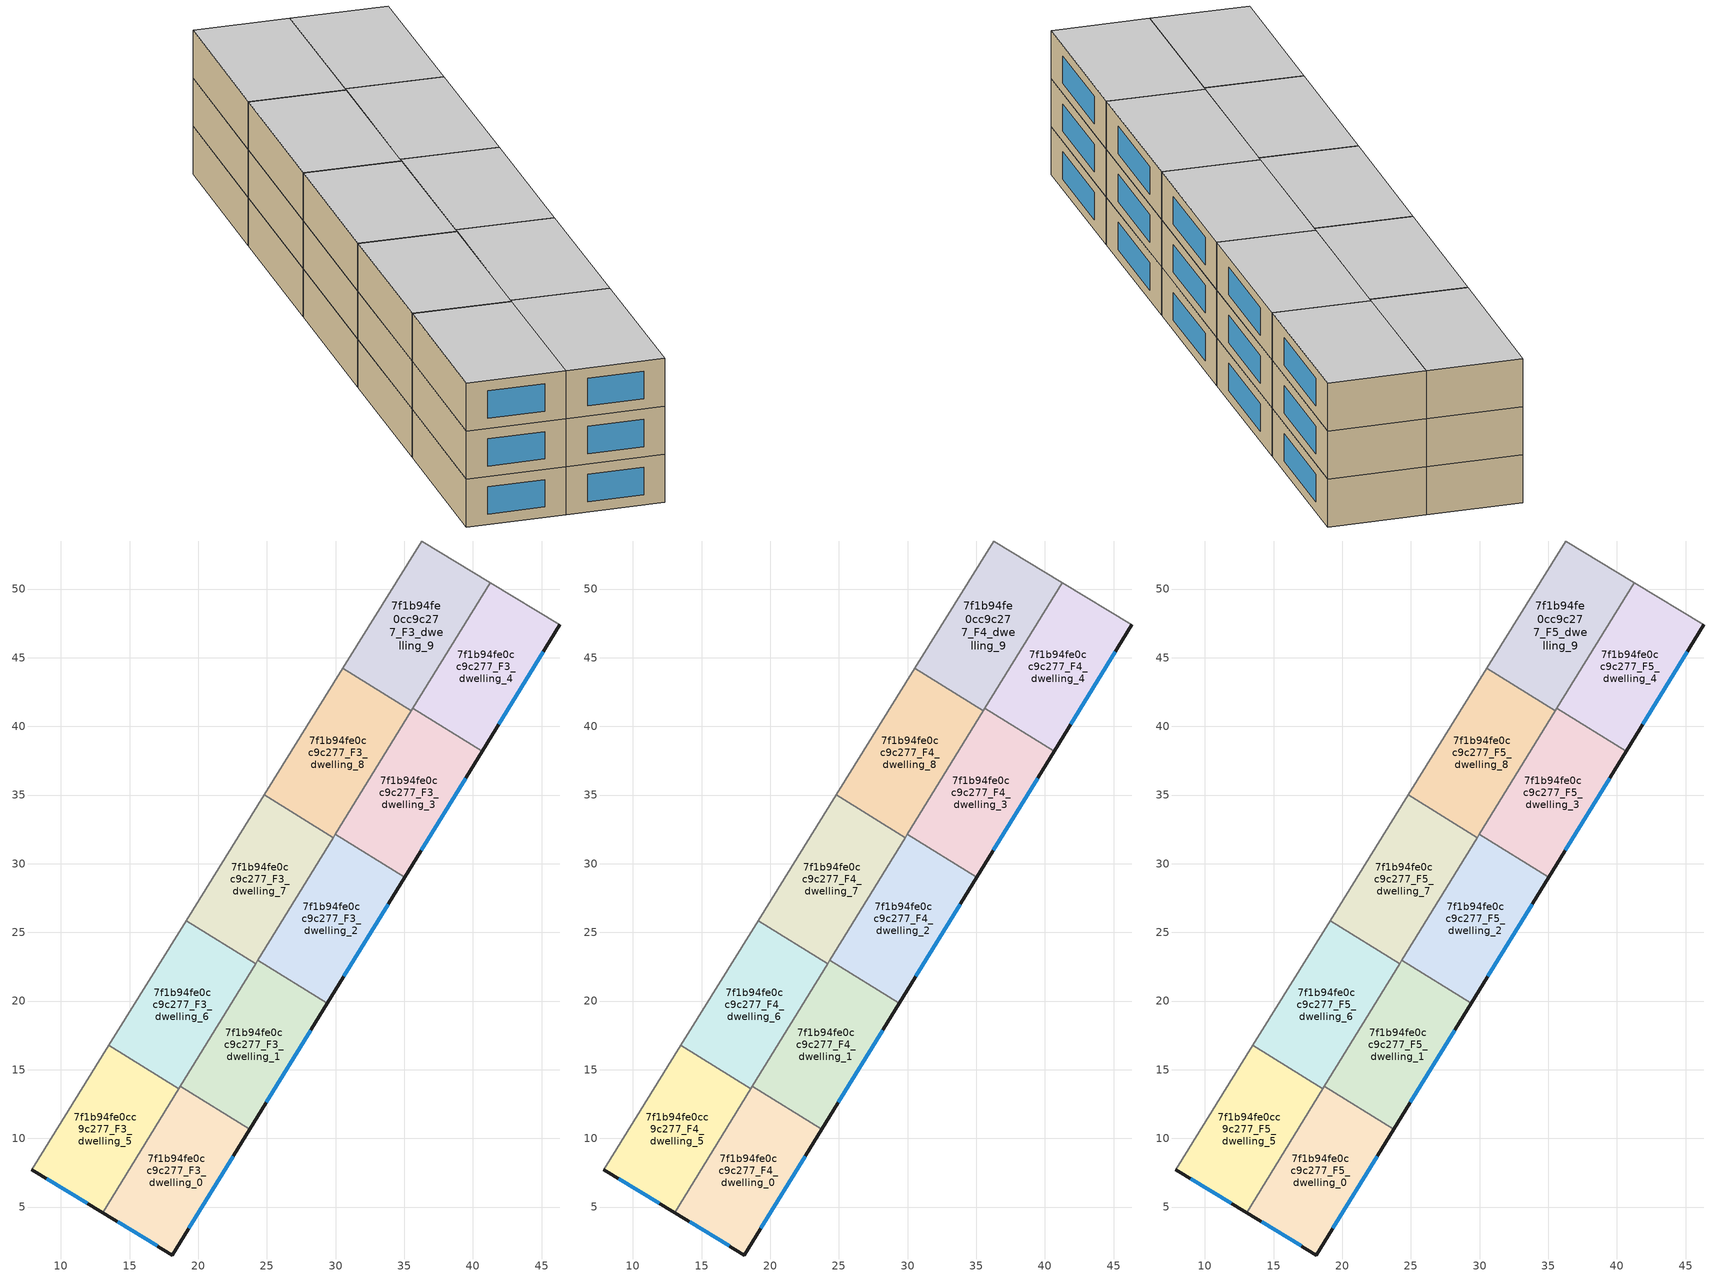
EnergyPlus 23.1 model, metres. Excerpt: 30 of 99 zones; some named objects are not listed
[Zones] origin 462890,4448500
7f1b94fe0cc9c277_F3_dwelling_0
 floor to 7f1b94fe0cc9c277_F2_dwelling_0 (EU_floor_Construction): 23.75,10.67 18.11,1.51 13.03,4.59 18.69,13.78 z9
 wall outside (EU_wall_Construction): 13.03,4.59 18.11,1.51 23.75,10.67 z9:12
 wall to 7f1b94fe0cc9c277_F3_dwelling_1 (EU_wall_Construction): 23.75,10.67 18.69,13.78 z9:12
 wall to 7f1b94fe0cc9c277_F3_dwelling_5 (EU_wall_Construction): 18.59,13.62 13.03,4.59 z9:12
 wall to 7f1b94fe0cc9c277_F3_dwelling_6 (EU_wall_Construction): 18.69,13.78 18.59,13.62 z9:12
 window (EU_Window_Construction): 19.32,3.47 22.54,8.71 / 14.12,3.93 17.02,2.17 z9.64:11.36
7f1b94fe0cc9c277_F3_dwelling_1
 floor to 7f1b94fe0cc9c277_F2_dwelling_1 (EU_floor_Construction): 29.39,19.85 23.75,10.67 18.69,13.78 24.33,22.96 z9
 wall outside (EU_wall_Construction): 23.75,10.67 29.39,19.85 z9:12
 wall to 7f1b94fe0cc9c277_F3_dwelling_2 (EU_wall_Construction): 29.39,19.85 24.33,22.96 z9:12
 wall to 7f1b94fe0cc9c277_F3_dwelling_6 (EU_wall_Construction): 24.19,22.73 18.69,13.78 z9:12
 wall to 7f1b94fe0cc9c277_F3_dwelling_7 (EU_wall_Construction): 24.33,22.96 24.19,22.73 z9:12
 window (EU_Window_Construction): 24.96,12.64 28.18,17.88 z9.64:11.36
7f1b94fe0cc9c277_F3_dwelling_2
 floor to 7f1b94fe0cc9c277_F2_dwelling_2 (EU_floor_Construction): 35.03,29.02 29.39,19.85 24.33,22.96 29.97,32.13 z9
 wall outside (EU_wall_Construction): 29.39,19.85 35.03,29.02 z9:12
 wall to 7f1b94fe0cc9c277_F3_dwelling_3 (EU_wall_Construction): 35.03,29.02 29.97,32.13 z9:12
 wall to 7f1b94fe0cc9c277_F3_dwelling_7 (EU_wall_Construction): 29.83,31.9 24.33,22.96 z9:12
 wall to 7f1b94fe0cc9c277_F3_dwelling_8 (EU_wall_Construction): 29.97,32.13 29.83,31.9 z9:12
 window (EU_Window_Construction): 30.6,21.81 33.82,27.06 z9.64:11.36
7f1b94fe0cc9c277_F3_dwelling_3
 floor to 7f1b94fe0cc9c277_F2_dwelling_3 (EU_floor_Construction): 40.68,38.2 35.03,29.02 29.97,32.13 35.62,41.31 z9
 wall outside (EU_wall_Construction): 35.03,29.02 40.68,38.2 z9:12
 wall to 7f1b94fe0cc9c277_F3_dwelling_4 (EU_wall_Construction): 40.68,38.2 35.62,41.31 z9:12
 wall to 7f1b94fe0cc9c277_F3_dwelling_8 (EU_wall_Construction): 35.51,41.15 29.97,32.13 z9:12
 wall to 7f1b94fe0cc9c277_F3_dwelling_9 (EU_wall_Construction): 35.62,41.31 35.51,41.15 z9:12
 window (EU_Window_Construction): 36.24,30.99 39.47,36.23 z9.64:11.36
7f1b94fe0cc9c277_F3_dwelling_4
 floor to 7f1b94fe0cc9c277_F2_dwelling_4 (EU_floor_Construction): 46.33,47.39 40.68,38.2 35.62,41.31 41.25,50.47 z9
 wall outside (EU_wall_Construction): 40.68,38.2 46.33,47.39 z9:12
 wall adiabatic (EU_wall_Construction): 46.33,47.39 41.25,50.47 z9:12
 wall to 7f1b94fe0cc9c277_F3_dwelling_9 (EU_wall_Construction): 41.25,50.47 35.62,41.31 z9:12
 window (EU_Window_Construction): 41.89,40.17 45.12,45.42 z9.64:11.36
7f1b94fe0cc9c277_F3_dwelling_5
 floor to 7f1b94fe0cc9c277_F2_dwelling_5 (EU_floor_Construction): 18.59,13.62 13.03,4.59 7.86,7.73 13.47,16.77 z9
 wall outside (EU_wall_Construction): 7.86,7.73 13.03,4.59 z9:12
 wall to 7f1b94fe0cc9c277_F3_dwelling_6 (EU_wall_Construction): 18.59,13.62 13.47,16.77 z9:12
 wall adiabatic (EU_wall_Construction): 13.47,16.77 7.86,7.73 z9:12
 window (EU_Window_Construction): 8.97,7.06 11.92,5.26 z9.64:11.36
7f1b94fe0cc9c277_F3_dwelling_6
 floor to 7f1b94fe0cc9c277_F2_dwelling_6 (EU_floor_Construction): 24.19,22.73 18.59,13.62 13.47,16.77 19.11,25.85 z9
 wall to 7f1b94fe0cc9c277_F3_dwelling_7 (EU_wall_Construction): 24.19,22.73 19.11,25.85 z9:12
 wall adiabatic (EU_wall_Construction): 19.11,25.85 13.47,16.77 z9:12
7f1b94fe0cc9c277_F3_dwelling_7
 floor to 7f1b94fe0cc9c277_F2_dwelling_7 (EU_floor_Construction): 29.83,31.9 24.19,22.73 19.11,25.85 24.79,35 z9
 wall to 7f1b94fe0cc9c277_F3_dwelling_8 (EU_wall_Construction): 29.83,31.9 24.79,35 z9:12
 wall adiabatic (EU_wall_Construction): 24.79,35 19.11,25.85 z9:12
7f1b94fe0cc9c277_F3_dwelling_8
 floor to 7f1b94fe0cc9c277_F2_dwelling_8 (EU_floor_Construction): 35.51,41.15 29.83,31.9 24.79,35 30.51,44.22 z9
 wall to 7f1b94fe0cc9c277_F3_dwelling_9 (EU_wall_Construction): 35.51,41.15 30.51,44.22 z9:12
 wall adiabatic (EU_wall_Construction): 30.51,44.22 24.79,35 z9:12
7f1b94fe0cc9c277_F3_dwelling_9
 floor to 7f1b94fe0cc9c277_F2_dwelling_9 (EU_floor_Construction): 41.25,50.47 35.51,41.15 30.51,44.22 36.26,53.5 z9
 wall adiabatic (EU_wall_Construction): 41.25,50.47 36.26,53.5 30.51,44.22 z9:12
7f1b94fe0cc9c277_F4_dwelling_0
 floor to 7f1b94fe0cc9c277_F3_dwelling_0 (EU_floor_Construction): 23.75,10.67 18.11,1.51 13.03,4.59 18.69,13.78 z12
 wall outside (EU_wall_Construction): 13.03,4.59 18.11,1.51 23.75,10.67 z12:15
 wall to 7f1b94fe0cc9c277_F4_dwelling_1 (EU_wall_Construction): 23.75,10.67 18.69,13.78 z12:15
 wall to 7f1b94fe0cc9c277_F4_dwelling_5 (EU_wall_Construction): 18.59,13.62 13.03,4.59 z12:15
 wall to 7f1b94fe0cc9c277_F4_dwelling_6 (EU_wall_Construction): 18.69,13.78 18.59,13.62 z12:15
 window (EU_Window_Construction): 19.32,3.47 22.54,8.71 / 14.12,3.93 17.02,2.17 z12.64:14.36
7f1b94fe0cc9c277_F4_dwelling_1
 floor to 7f1b94fe0cc9c277_F3_dwelling_1 (EU_floor_Construction): 29.39,19.85 23.75,10.67 18.69,13.78 24.33,22.96 z12
 wall outside (EU_wall_Construction): 23.75,10.67 29.39,19.85 z12:15
 wall to 7f1b94fe0cc9c277_F4_dwelling_2 (EU_wall_Construction): 29.39,19.85 24.33,22.96 z12:15
 wall to 7f1b94fe0cc9c277_F4_dwelling_6 (EU_wall_Construction): 24.19,22.73 18.69,13.78 z12:15
 wall to 7f1b94fe0cc9c277_F4_dwelling_7 (EU_wall_Construction): 24.33,22.96 24.19,22.73 z12:15
 window (EU_Window_Construction): 24.96,12.64 28.18,17.88 z12.64:14.36
7f1b94fe0cc9c277_F4_dwelling_2
 floor to 7f1b94fe0cc9c277_F3_dwelling_2 (EU_floor_Construction): 35.03,29.02 29.39,19.85 24.33,22.96 29.97,32.13 z12
 wall outside (EU_wall_Construction): 29.39,19.85 35.03,29.02 z12:15
 wall to 7f1b94fe0cc9c277_F4_dwelling_3 (EU_wall_Construction): 35.03,29.02 29.97,32.13 z12:15
 wall to 7f1b94fe0cc9c277_F4_dwelling_7 (EU_wall_Construction): 29.83,31.9 24.33,22.96 z12:15
 wall to 7f1b94fe0cc9c277_F4_dwelling_8 (EU_wall_Construction): 29.97,32.13 29.83,31.9 z12:15
 window (EU_Window_Construction): 30.6,21.81 33.82,27.06 z12.64:14.36
7f1b94fe0cc9c277_F4_dwelling_3
 floor to 7f1b94fe0cc9c277_F3_dwelling_3 (EU_floor_Construction): 40.68,38.2 35.03,29.02 29.97,32.13 35.62,41.31 z12
 wall outside (EU_wall_Construction): 35.03,29.02 40.68,38.2 z12:15
 wall to 7f1b94fe0cc9c277_F4_dwelling_4 (EU_wall_Construction): 40.68,38.2 35.62,41.31 z12:15
 wall to 7f1b94fe0cc9c277_F4_dwelling_8 (EU_wall_Construction): 35.51,41.15 29.97,32.13 z12:15
 wall to 7f1b94fe0cc9c277_F4_dwelling_9 (EU_wall_Construction): 35.62,41.31 35.51,41.15 z12:15
 window (EU_Window_Construction): 36.24,30.99 39.47,36.23 z12.64:14.36
7f1b94fe0cc9c277_F4_dwelling_4
 floor to 7f1b94fe0cc9c277_F3_dwelling_4 (EU_floor_Construction): 46.33,47.39 40.68,38.2 35.62,41.31 41.25,50.47 z12
 wall outside (EU_wall_Construction): 40.68,38.2 46.33,47.39 z12:15
 wall adiabatic (EU_wall_Construction): 46.33,47.39 41.25,50.47 z12:15
 wall to 7f1b94fe0cc9c277_F4_dwelling_9 (EU_wall_Construction): 41.25,50.47 35.62,41.31 z12:15
 window (EU_Window_Construction): 41.89,40.17 45.12,45.42 z12.64:14.36
7f1b94fe0cc9c277_F4_dwelling_5
 floor to 7f1b94fe0cc9c277_F3_dwelling_5 (EU_floor_Construction): 18.59,13.62 13.03,4.59 7.86,7.73 13.47,16.77 z12
 wall outside (EU_wall_Construction): 7.86,7.73 13.03,4.59 z12:15
 wall to 7f1b94fe0cc9c277_F4_dwelling_6 (EU_wall_Construction): 18.59,13.62 13.47,16.77 z12:15
 wall adiabatic (EU_wall_Construction): 13.47,16.77 7.86,7.73 z12:15
 window (EU_Window_Construction): 8.97,7.06 11.92,5.26 z12.64:14.36
7f1b94fe0cc9c277_F4_dwelling_6
 floor to 7f1b94fe0cc9c277_F3_dwelling_6 (EU_floor_Construction): 24.19,22.73 18.59,13.62 13.47,16.77 19.11,25.85 z12
 wall to 7f1b94fe0cc9c277_F4_dwelling_7 (EU_wall_Construction): 24.19,22.73 19.11,25.85 z12:15
 wall adiabatic (EU_wall_Construction): 19.11,25.85 13.47,16.77 z12:15
7f1b94fe0cc9c277_F4_dwelling_7
 floor to 7f1b94fe0cc9c277_F3_dwelling_7 (EU_floor_Construction): 29.83,31.9 24.19,22.73 19.11,25.85 24.79,35 z12
 wall to 7f1b94fe0cc9c277_F4_dwelling_8 (EU_wall_Construction): 29.83,31.9 24.79,35 z12:15
 wall adiabatic (EU_wall_Construction): 24.79,35 19.11,25.85 z12:15
7f1b94fe0cc9c277_F4_dwelling_8
 floor to 7f1b94fe0cc9c277_F3_dwelling_8 (EU_floor_Construction): 35.51,41.15 29.83,31.9 24.79,35 30.51,44.22 z12
 wall to 7f1b94fe0cc9c277_F4_dwelling_9 (EU_wall_Construction): 35.51,41.15 30.51,44.22 z12:15
 wall adiabatic (EU_wall_Construction): 30.51,44.22 24.79,35 z12:15
7f1b94fe0cc9c277_F4_dwelling_9
 floor to 7f1b94fe0cc9c277_F3_dwelling_9 (EU_floor_Construction): 41.25,50.47 35.51,41.15 30.51,44.22 36.26,53.5 z12
 wall adiabatic (EU_wall_Construction): 41.25,50.47 36.26,53.5 30.51,44.22 z12:15
7f1b94fe0cc9c277_F5_dwelling_0
 floor to 7f1b94fe0cc9c277_F4_dwelling_0 (EU_floor_Construction): 23.75,10.67 18.11,1.51 13.03,4.59 18.69,13.78 z15
 wall outside (EU_wall_Construction): 13.03,4.59 18.11,1.51 23.75,10.67 z15:18
 wall to 7f1b94fe0cc9c277_F5_dwelling_1 (EU_wall_Construction): 23.75,10.67 18.69,13.78 z15:18
 wall to 7f1b94fe0cc9c277_F5_dwelling_5 (EU_wall_Construction): 18.59,13.62 13.03,4.59 z15:18
 wall to 7f1b94fe0cc9c277_F5_dwelling_6 (EU_wall_Construction): 18.69,13.78 18.59,13.62 z15:18
 window (EU_Window_Construction): 19.32,3.47 22.54,8.71 / 14.12,3.93 17.02,2.17 z15.64:17.36
 ceiling to 7f1b94fe0cc9c277_F6_dwelling_0 (EU_floor_Construction): 18.11,1.51 23.75,10.67 18.69,13.78 13.03,4.59 z18
7f1b94fe0cc9c277_F5_dwelling_1
 floor to 7f1b94fe0cc9c277_F4_dwelling_1 (EU_floor_Construction): 29.39,19.85 23.75,10.67 18.69,13.78 24.33,22.96 z15
 wall outside (EU_wall_Construction): 23.75,10.67 29.39,19.85 z15:18
 wall to 7f1b94fe0cc9c277_F5_dwelling_2 (EU_wall_Construction): 29.39,19.85 24.33,22.96 z15:18
 wall to 7f1b94fe0cc9c277_F5_dwelling_6 (EU_wall_Construction): 24.19,22.73 18.69,13.78 z15:18
 wall to 7f1b94fe0cc9c277_F5_dwelling_7 (EU_wall_Construction): 24.33,22.96 24.19,22.73 z15:18
 window (EU_Window_Construction): 24.96,12.64 28.18,17.88 z15.64:17.36
 ceiling to 7f1b94fe0cc9c277_F6_dwelling_1 (EU_floor_Construction): 23.75,10.67 29.39,19.85 24.33,22.96 18.69,13.78 z18
7f1b94fe0cc9c277_F5_dwelling_2
 floor to 7f1b94fe0cc9c277_F4_dwelling_2 (EU_floor_Construction): 35.03,29.02 29.39,19.85 24.33,22.96 29.97,32.13 z15
 wall outside (EU_wall_Construction): 29.39,19.85 35.03,29.02 z15:18
 wall to 7f1b94fe0cc9c277_F5_dwelling_3 (EU_wall_Construction): 35.03,29.02 29.97,32.13 z15:18
 wall to 7f1b94fe0cc9c277_F5_dwelling_7 (EU_wall_Construction): 29.83,31.9 24.33,22.96 z15:18
 wall to 7f1b94fe0cc9c277_F5_dwelling_8 (EU_wall_Construction): 29.97,32.13 29.83,31.9 z15:18
 window (EU_Window_Construction): 30.6,21.81 33.82,27.06 z15.64:17.36
 ceiling to 7f1b94fe0cc9c277_F6_dwelling_2 (EU_floor_Construction): 29.39,19.85 35.03,29.02 29.97,32.13 24.33,22.96 z18
7f1b94fe0cc9c277_F5_dwelling_3
 floor to 7f1b94fe0cc9c277_F4_dwelling_3 (EU_floor_Construction): 40.68,38.2 35.03,29.02 29.97,32.13 35.62,41.31 z15
 wall outside (EU_wall_Construction): 35.03,29.02 40.68,38.2 z15:18
 wall to 7f1b94fe0cc9c277_F5_dwelling_4 (EU_wall_Construction): 40.68,38.2 35.62,41.31 z15:18
 wall to 7f1b94fe0cc9c277_F5_dwelling_8 (EU_wall_Construction): 35.51,41.15 29.97,32.13 z15:18
 wall to 7f1b94fe0cc9c277_F5_dwelling_9 (EU_wall_Construction): 35.62,41.31 35.51,41.15 z15:18
 window (EU_Window_Construction): 36.24,30.99 39.47,36.23 z15.64:17.36
 ceiling to 7f1b94fe0cc9c277_F6_dwelling_3 (EU_floor_Construction): 35.03,29.02 40.68,38.2 35.62,41.31 29.97,32.13 z18
7f1b94fe0cc9c277_F5_dwelling_4
 floor to 7f1b94fe0cc9c277_F4_dwelling_4 (EU_floor_Construction): 46.33,47.39 40.68,38.2 35.62,41.31 41.25,50.47 z15
 wall outside (EU_wall_Construction): 40.68,38.2 46.33,47.39 z15:18
 wall adiabatic (EU_wall_Construction): 46.33,47.39 41.25,50.47 z15:18
 wall to 7f1b94fe0cc9c277_F5_dwelling_9 (EU_wall_Construction): 41.25,50.47 35.62,41.31 z15:18
 window (EU_Window_Construction): 41.89,40.17 45.12,45.42 z15.64:17.36
 ceiling to 7f1b94fe0cc9c277_F6_dwelling_4 (EU_floor_Construction): 40.68,38.2 46.33,47.39 41.25,50.47 35.62,41.31 z18
7f1b94fe0cc9c277_F5_dwelling_5
 floor to 7f1b94fe0cc9c277_F4_dwelling_5 (EU_floor_Construction): 18.59,13.62 13.03,4.59 7.86,7.73 13.47,16.77 z15
 wall outside (EU_wall_Construction): 7.86,7.73 13.03,4.59 z15:18
 wall to 7f1b94fe0cc9c277_F5_dwelling_6 (EU_wall_Construction): 18.59,13.62 13.47,16.77 z15:18
 wall adiabatic (EU_wall_Construction): 13.47,16.77 7.86,7.73 z15:18
 window (EU_Window_Construction): 8.97,7.06 11.92,5.26 z15.64:17.36
 ceiling to 7f1b94fe0cc9c277_F6_dwelling_5 (EU_floor_Construction): 13.03,4.59 18.59,13.62 13.47,16.77 7.86,7.73 z18
7f1b94fe0cc9c277_F5_dwelling_6
 floor to 7f1b94fe0cc9c277_F4_dwelling_6 (EU_floor_Construction): 24.19,22.73 18.59,13.62 13.47,16.77 19.11,25.85 z15
 wall to 7f1b94fe0cc9c277_F5_dwelling_7 (EU_wall_Construction): 24.19,22.73 19.11,25.85 z15:18
 wall adiabatic (EU_wall_Construction): 19.11,25.85 13.47,16.77 z15:18
 ceiling to 7f1b94fe0cc9c277_F6_dwelling_6 (EU_floor_Construction): 18.59,13.62 24.19,22.73 19.11,25.85 13.47,16.77 z18
7f1b94fe0cc9c277_F5_dwelling_7
 floor to 7f1b94fe0cc9c277_F4_dwelling_7 (EU_floor_Construction): 29.83,31.9 24.19,22.73 19.11,25.85 24.79,35 z15
 wall to 7f1b94fe0cc9c277_F5_dwelling_8 (EU_wall_Construction): 29.83,31.9 24.79,35 z15:18
 wall adiabatic (EU_wall_Construction): 24.79,35 19.11,25.85 z15:18
 ceiling to 7f1b94fe0cc9c277_F6_dwelling_7 (EU_floor_Construction): 24.19,22.73 29.83,31.9 24.79,35 19.11,25.85 z18
7f1b94fe0cc9c277_F5_dwelling_8
 floor to 7f1b94fe0cc9c277_F4_dwelling_8 (EU_floor_Construction): 35.51,41.15 29.83,31.9 24.79,35 30.51,44.22 z15
 wall to 7f1b94fe0cc9c277_F5_dwelling_9 (EU_wall_Construction): 35.51,41.15 30.51,44.22 z15:18
 wall adiabatic (EU_wall_Construction): 30.51,44.22 24.79,35 z15:18
 ceiling to 7f1b94fe0cc9c277_F6_dwelling_8 (EU_floor_Construction): 29.83,31.9 35.51,41.15 30.51,44.22 24.79,35 z18
7f1b94fe0cc9c277_F5_dwelling_9
 floor to 7f1b94fe0cc9c277_F4_dwelling_9 (EU_floor_Construction): 41.25,50.47 35.51,41.15 30.51,44.22 36.26,53.5 z15
 wall adiabatic (EU_wall_Construction): 41.25,50.47 36.26,53.5 30.51,44.22 z15:18
 ceiling to 7f1b94fe0cc9c277_F6_dwelling_9 (EU_floor_Construction): 35.51,41.15 41.25,50.47 36.26,53.5 30.51,44.22 z18
[Building]
EU S2 Campaign: North Axis=0; Terrain=City; Solar Distribution=FullExterior
[Site:Location]
Yerevan-Zvartnots.Intl.AP: Latitude=40.15; Longitude=44.383; Time Zone=4; Elevation=854
[SizingPeriod:WeatherFileDays]
AnnualSizingPeriod: Begin Month=1; Begin Day of Month=1; End Month=12; End Day of Month=31; Day of Week for Start Day=Monday; Use Weather File Daylight Saving Period=No; Use Weather File Rain and Snow Indicators=No
[MATERIAL]
EU_InternalMass_Material: Roughness=MediumRough; Thickness=0.1; Conductivity=1; Density=1800; Specific Heat=900; Thermal Absorptance=0.9; Solar Absorptance=0.7; Visible Absorptance=0.7
[MATERIAL:NOMASS] Roughness=MediumRough; Thermal Absorptance=0.9; Solar Absorptance=0.7; Visible Absorptance=0.7
Name | Thermal Resistance
EU_wall_NoMass | 1.05043
EU_floor_NoMass | 0.478065
[WINDOWMATERIAL:SIMPLEGLAZINGSYSTEM]
EU_Window_SimpleGlazing: UFactor=2.5566; Solar Heat Gain Coefficient=0.75; Visible Transmittance=0.75
[CONSTRUCTION]
EU_wall_Construction: EU_wall_NoMass
EU_floor_Construction: EU_floor_NoMass
EU_Window_Construction: EU_Window_SimpleGlazing
EU_InternalMass_Construction: EU_InternalMass_Material
[ZONE] Type=1; Multiplier=1; Ceiling Height=autocalculate; Floor Area=autocalculate; Part of Total Floor Area=Yes
Name | Volume
7f1b94fe0cc9c277_F3_dwelling_0; 7f1b94fe0cc9c277_F4_dwelling_0; 7f1b94fe0cc9c277_F5_dwelling_0 | 192.031
7f1b94fe0cc9c277_F3_dwelling_1; 7f1b94fe0cc9c277_F4_dwelling_1; 7f1b94fe0cc9c277_F5_dwelling_1; 7f1b94fe0cc9c277_F3_dwelling_2; 7f1b94fe0cc9c277_F4_dwelling_2; 7f1b94fe0cc9c277_F5_dwelling_2 | 192.019
7f1b94fe0cc9c277_F3_dwelling_3; 7f1b94fe0cc9c277_F4_dwelling_3; 7f1b94fe0cc9c277_F5_dwelling_3 | 192.027
7f1b94fe0cc9c277_F3_dwelling_4; 7f1b94fe0cc9c277_F4_dwelling_4; 7f1b94fe0cc9c277_F5_dwelling_4 | 192.022
7f1b94fe0cc9c277_F3_dwelling_5; 7f1b94fe0cc9c277_F4_dwelling_5; 7f1b94fe0cc9c277_F5_dwelling_5; 7f1b94fe0cc9c277_F3_dwelling_9; 7f1b94fe0cc9c277_F4_dwelling_9; 7f1b94fe0cc9c277_F5_dwelling_9 | 192.023
7f1b94fe0cc9c277_F3_dwelling_6; 7f1b94fe0cc9c277_F4_dwelling_6; 7f1b94fe0cc9c277_F5_dwelling_6 | 192.029
7f1b94fe0cc9c277_F3_dwelling_7; 7f1b94fe0cc9c277_F4_dwelling_7; 7f1b94fe0cc9c277_F5_dwelling_7 | 192.018
7f1b94fe0cc9c277_F3_dwelling_8; 7f1b94fe0cc9c277_F4_dwelling_8; 7f1b94fe0cc9c277_F5_dwelling_8 | 192.039
[INTERNALMASS] Construction=EU_InternalMass_Construction
Name | Zone or ZoneList | Surface Area
7f1b94fe0cc9c277_F3_dwelling_0_EU_InternalMass | 7f1b94fe0cc9c277_F3_dwelling_0 | 64.0102
7f1b94fe0cc9c277_F3_dwelling_1_EU_InternalMass | 7f1b94fe0cc9c277_F3_dwelling_1 | 64.0064
7f1b94fe0cc9c277_F3_dwelling_2_EU_InternalMass | 7f1b94fe0cc9c277_F3_dwelling_2 | 64.0061
7f1b94fe0cc9c277_F3_dwelling_3_EU_InternalMass | 7f1b94fe0cc9c277_F3_dwelling_3 | 64.0092
7f1b94fe0cc9c277_F3_dwelling_4_EU_InternalMass | 7f1b94fe0cc9c277_F3_dwelling_4 | 64.0074
7f1b94fe0cc9c277_F3_dwelling_5_EU_InternalMass | 7f1b94fe0cc9c277_F3_dwelling_5 | 64.0076
7f1b94fe0cc9c277_F3_dwelling_6_EU_InternalMass | 7f1b94fe0cc9c277_F3_dwelling_6 | 64.0097
7f1b94fe0cc9c277_F3_dwelling_7_EU_InternalMass | 7f1b94fe0cc9c277_F3_dwelling_7 | 64.0058
7f1b94fe0cc9c277_F3_dwelling_8_EU_InternalMass | 7f1b94fe0cc9c277_F3_dwelling_8 | 64.0131
7f1b94fe0cc9c277_F3_dwelling_9_EU_InternalMass | 7f1b94fe0cc9c277_F3_dwelling_9 | 64.0077
7f1b94fe0cc9c277_F4_dwelling_0_EU_InternalMass | 7f1b94fe0cc9c277_F4_dwelling_0 | 64.0102
7f1b94fe0cc9c277_F4_dwelling_1_EU_InternalMass | 7f1b94fe0cc9c277_F4_dwelling_1 | 64.0064
7f1b94fe0cc9c277_F4_dwelling_2_EU_InternalMass | 7f1b94fe0cc9c277_F4_dwelling_2 | 64.0061
7f1b94fe0cc9c277_F4_dwelling_3_EU_InternalMass | 7f1b94fe0cc9c277_F4_dwelling_3 | 64.0092
7f1b94fe0cc9c277_F4_dwelling_4_EU_InternalMass | 7f1b94fe0cc9c277_F4_dwelling_4 | 64.0074
7f1b94fe0cc9c277_F4_dwelling_5_EU_InternalMass | 7f1b94fe0cc9c277_F4_dwelling_5 | 64.0076
7f1b94fe0cc9c277_F4_dwelling_6_EU_InternalMass | 7f1b94fe0cc9c277_F4_dwelling_6 | 64.0097
7f1b94fe0cc9c277_F4_dwelling_7_EU_InternalMass | 7f1b94fe0cc9c277_F4_dwelling_7 | 64.0058
7f1b94fe0cc9c277_F4_dwelling_8_EU_InternalMass | 7f1b94fe0cc9c277_F4_dwelling_8 | 64.0131
7f1b94fe0cc9c277_F4_dwelling_9_EU_InternalMass | 7f1b94fe0cc9c277_F4_dwelling_9 | 64.0077
7f1b94fe0cc9c277_F5_dwelling_0_EU_InternalMass | 7f1b94fe0cc9c277_F5_dwelling_0 | 64.0102
7f1b94fe0cc9c277_F5_dwelling_1_EU_InternalMass | 7f1b94fe0cc9c277_F5_dwelling_1 | 64.0064
7f1b94fe0cc9c277_F5_dwelling_2_EU_InternalMass | 7f1b94fe0cc9c277_F5_dwelling_2 | 64.0061
7f1b94fe0cc9c277_F5_dwelling_3_EU_InternalMass | 7f1b94fe0cc9c277_F5_dwelling_3 | 64.0092
7f1b94fe0cc9c277_F5_dwelling_4_EU_InternalMass | 7f1b94fe0cc9c277_F5_dwelling_4 | 64.0074
7f1b94fe0cc9c277_F5_dwelling_5_EU_InternalMass | 7f1b94fe0cc9c277_F5_dwelling_5 | 64.0076
7f1b94fe0cc9c277_F5_dwelling_6_EU_InternalMass | 7f1b94fe0cc9c277_F5_dwelling_6 | 64.0097
7f1b94fe0cc9c277_F5_dwelling_7_EU_InternalMass | 7f1b94fe0cc9c277_F5_dwelling_7 | 64.0058
7f1b94fe0cc9c277_F5_dwelling_8_EU_InternalMass | 7f1b94fe0cc9c277_F5_dwelling_8 | 64.0131
7f1b94fe0cc9c277_F5_dwelling_9_EU_InternalMass | 7f1b94fe0cc9c277_F5_dwelling_9 | 64.0077
[OTHEREQUIPMENT] Fuel Type=Electricity; Design Level Calculation Method=Watts/Area; Power per Zone Floor Area=1; Fraction Latent=0; Fraction Radiant=0; Fraction Lost=0; Carbon Dioxide Generation Rate=0; EndUse Subcategory=EU_Step8_InternalGains
Name | Zone or ZoneList or Space or SpaceList | Schedule
EU_Step8_InternalGain_7f1b94fe0cc9c277_F3_dwelling_0_f000 | 7f1b94fe0cc9c277_F3_dwelling_0 | EU_Step8_GainSchedule_7f1b94fe0cc9c277_F3_dwelling_0_f000
EU_Step8_InternalGain_7f1b94fe0cc9c277_F3_dwelling_1_f000 | 7f1b94fe0cc9c277_F3_dwelling_1 | EU_Step8_GainSchedule_7f1b94fe0cc9c277_F3_dwelling_1_f000
EU_Step8_InternalGain_7f1b94fe0cc9c277_F3_dwelling_2_f000 | 7f1b94fe0cc9c277_F3_dwelling_2 | EU_Step8_GainSchedule_7f1b94fe0cc9c277_F3_dwelling_2_f000
EU_Step8_InternalGain_7f1b94fe0cc9c277_F3_dwelling_3_f000 | 7f1b94fe0cc9c277_F3_dwelling_3 | EU_Step8_GainSchedule_7f1b94fe0cc9c277_F3_dwelling_3_f000
EU_Step8_InternalGain_7f1b94fe0cc9c277_F3_dwelling_4_f000 | 7f1b94fe0cc9c277_F3_dwelling_4 | EU_Step8_GainSchedule_7f1b94fe0cc9c277_F3_dwelling_4_f000
EU_Step8_InternalGain_7f1b94fe0cc9c277_F3_dwelling_5_f000 | 7f1b94fe0cc9c277_F3_dwelling_5 | EU_Step8_GainSchedule_7f1b94fe0cc9c277_F3_dwelling_5_f000
EU_Step8_InternalGain_7f1b94fe0cc9c277_F3_dwelling_6_f000 | 7f1b94fe0cc9c277_F3_dwelling_6 | EU_Step8_GainSchedule_7f1b94fe0cc9c277_F3_dwelling_6_f000
EU_Step8_InternalGain_7f1b94fe0cc9c277_F3_dwelling_7_f000 | 7f1b94fe0cc9c277_F3_dwelling_7 | EU_Step8_GainSchedule_7f1b94fe0cc9c277_F3_dwelling_7_f000
EU_Step8_InternalGain_7f1b94fe0cc9c277_F3_dwelling_8_f000 | 7f1b94fe0cc9c277_F3_dwelling_8 | EU_Step8_GainSchedule_7f1b94fe0cc9c277_F3_dwelling_8_f000
EU_Step8_InternalGain_7f1b94fe0cc9c277_F3_dwelling_9_f000 | 7f1b94fe0cc9c277_F3_dwelling_9 | EU_Step8_GainSchedule_7f1b94fe0cc9c277_F3_dwelling_9_f000
EU_Step8_InternalGain_7f1b94fe0cc9c277_F4_dwelling_0_f000 | 7f1b94fe0cc9c277_F4_dwelling_0 | EU_Step8_GainSchedule_7f1b94fe0cc9c277_F4_dwelling_0_f000
EU_Step8_InternalGain_7f1b94fe0cc9c277_F4_dwelling_1_f000 | 7f1b94fe0cc9c277_F4_dwelling_1 | EU_Step8_GainSchedule_7f1b94fe0cc9c277_F4_dwelling_1_f000
EU_Step8_InternalGain_7f1b94fe0cc9c277_F4_dwelling_2_f000 | 7f1b94fe0cc9c277_F4_dwelling_2 | EU_Step8_GainSchedule_7f1b94fe0cc9c277_F4_dwelling_2_f000
EU_Step8_InternalGain_7f1b94fe0cc9c277_F4_dwelling_3_f000 | 7f1b94fe0cc9c277_F4_dwelling_3 | EU_Step8_GainSchedule_7f1b94fe0cc9c277_F4_dwelling_3_f000
EU_Step8_InternalGain_7f1b94fe0cc9c277_F4_dwelling_4_f000 | 7f1b94fe0cc9c277_F4_dwelling_4 | EU_Step8_GainSchedule_7f1b94fe0cc9c277_F4_dwelling_4_f000
EU_Step8_InternalGain_7f1b94fe0cc9c277_F4_dwelling_5_f000 | 7f1b94fe0cc9c277_F4_dwelling_5 | EU_Step8_GainSchedule_7f1b94fe0cc9c277_F4_dwelling_5_f000
EU_Step8_InternalGain_7f1b94fe0cc9c277_F4_dwelling_6_f000 | 7f1b94fe0cc9c277_F4_dwelling_6 | EU_Step8_GainSchedule_7f1b94fe0cc9c277_F4_dwelling_6_f000
EU_Step8_InternalGain_7f1b94fe0cc9c277_F4_dwelling_7_f000 | 7f1b94fe0cc9c277_F4_dwelling_7 | EU_Step8_GainSchedule_7f1b94fe0cc9c277_F4_dwelling_7_f000
EU_Step8_InternalGain_7f1b94fe0cc9c277_F4_dwelling_8_f000 | 7f1b94fe0cc9c277_F4_dwelling_8 | EU_Step8_GainSchedule_7f1b94fe0cc9c277_F4_dwelling_8_f000
EU_Step8_InternalGain_7f1b94fe0cc9c277_F4_dwelling_9_f000 | 7f1b94fe0cc9c277_F4_dwelling_9 | EU_Step8_GainSchedule_7f1b94fe0cc9c277_F4_dwelling_9_f000
EU_Step8_InternalGain_7f1b94fe0cc9c277_F5_dwelling_0_f000 | 7f1b94fe0cc9c277_F5_dwelling_0 | EU_Step8_GainSchedule_7f1b94fe0cc9c277_F5_dwelling_0_f000
EU_Step8_InternalGain_7f1b94fe0cc9c277_F5_dwelling_1_f000 | 7f1b94fe0cc9c277_F5_dwelling_1 | EU_Step8_GainSchedule_7f1b94fe0cc9c277_F5_dwelling_1_f000
EU_Step8_InternalGain_7f1b94fe0cc9c277_F5_dwelling_2_f000 | 7f1b94fe0cc9c277_F5_dwelling_2 | EU_Step8_GainSchedule_7f1b94fe0cc9c277_F5_dwelling_2_f000
EU_Step8_InternalGain_7f1b94fe0cc9c277_F5_dwelling_3_f000 | 7f1b94fe0cc9c277_F5_dwelling_3 | EU_Step8_GainSchedule_7f1b94fe0cc9c277_F5_dwelling_3_f000
EU_Step8_InternalGain_7f1b94fe0cc9c277_F5_dwelling_4_f000 | 7f1b94fe0cc9c277_F5_dwelling_4 | EU_Step8_GainSchedule_7f1b94fe0cc9c277_F5_dwelling_4_f000
EU_Step8_InternalGain_7f1b94fe0cc9c277_F5_dwelling_5_f000 | 7f1b94fe0cc9c277_F5_dwelling_5 | EU_Step8_GainSchedule_7f1b94fe0cc9c277_F5_dwelling_5_f000
EU_Step8_InternalGain_7f1b94fe0cc9c277_F5_dwelling_6_f000 | 7f1b94fe0cc9c277_F5_dwelling_6 | EU_Step8_GainSchedule_7f1b94fe0cc9c277_F5_dwelling_6_f000
EU_Step8_InternalGain_7f1b94fe0cc9c277_F5_dwelling_7_f000 | 7f1b94fe0cc9c277_F5_dwelling_7 | EU_Step8_GainSchedule_7f1b94fe0cc9c277_F5_dwelling_7_f000
EU_Step8_InternalGain_7f1b94fe0cc9c277_F5_dwelling_8_f000 | 7f1b94fe0cc9c277_F5_dwelling_8 | EU_Step8_GainSchedule_7f1b94fe0cc9c277_F5_dwelling_8_f000
EU_Step8_InternalGain_7f1b94fe0cc9c277_F5_dwelling_9_f000 | 7f1b94fe0cc9c277_F5_dwelling_9 | EU_Step8_GainSchedule_7f1b94fe0cc9c277_F5_dwelling_9_f000
[ZONEVENTILATION:DESIGNFLOWRATE] Schedule=EU_AlwaysOn; Design Flow Rate Calculation Method=AirChanges/Hour; Air Changes per Hour=0.557805; Ventilation Type=Natural; Fan Pressure Rise=0; Fan Total Efficiency=1; Constant Term Coefficient=1; Temperature Term Coefficient=0; Velocity Term Coefficient=0; Velocity Squared Term Coefficient=0; Minimum Indoor Temperature=-100; Maximum Indoor Temperature=100; Delta Temperature=-100; Minimum Outdoor Temperature=-100; Maximum Outdoor Temperature=100; Maximum Wind Speed=40
Name | Zone or ZoneList or Space or SpaceList
EU_ConstantAir_7f1b94fe0cc9c277_F3_dwelling_0 | 7f1b94fe0cc9c277_F3_dwelling_0
EU_ConstantAir_7f1b94fe0cc9c277_F3_dwelling_1 | 7f1b94fe0cc9c277_F3_dwelling_1
EU_ConstantAir_7f1b94fe0cc9c277_F3_dwelling_2 | 7f1b94fe0cc9c277_F3_dwelling_2
EU_ConstantAir_7f1b94fe0cc9c277_F3_dwelling_3 | 7f1b94fe0cc9c277_F3_dwelling_3
EU_ConstantAir_7f1b94fe0cc9c277_F3_dwelling_4 | 7f1b94fe0cc9c277_F3_dwelling_4
EU_ConstantAir_7f1b94fe0cc9c277_F3_dwelling_5 | 7f1b94fe0cc9c277_F3_dwelling_5
EU_ConstantAir_7f1b94fe0cc9c277_F3_dwelling_6 | 7f1b94fe0cc9c277_F3_dwelling_6
EU_ConstantAir_7f1b94fe0cc9c277_F3_dwelling_7 | 7f1b94fe0cc9c277_F3_dwelling_7
EU_ConstantAir_7f1b94fe0cc9c277_F3_dwelling_8 | 7f1b94fe0cc9c277_F3_dwelling_8
EU_ConstantAir_7f1b94fe0cc9c277_F3_dwelling_9 | 7f1b94fe0cc9c277_F3_dwelling_9
EU_ConstantAir_7f1b94fe0cc9c277_F4_dwelling_0 | 7f1b94fe0cc9c277_F4_dwelling_0
EU_ConstantAir_7f1b94fe0cc9c277_F4_dwelling_1 | 7f1b94fe0cc9c277_F4_dwelling_1
EU_ConstantAir_7f1b94fe0cc9c277_F4_dwelling_2 | 7f1b94fe0cc9c277_F4_dwelling_2
EU_ConstantAir_7f1b94fe0cc9c277_F4_dwelling_3 | 7f1b94fe0cc9c277_F4_dwelling_3
EU_ConstantAir_7f1b94fe0cc9c277_F4_dwelling_4 | 7f1b94fe0cc9c277_F4_dwelling_4
EU_ConstantAir_7f1b94fe0cc9c277_F4_dwelling_5 | 7f1b94fe0cc9c277_F4_dwelling_5
EU_ConstantAir_7f1b94fe0cc9c277_F4_dwelling_6 | 7f1b94fe0cc9c277_F4_dwelling_6
EU_ConstantAir_7f1b94fe0cc9c277_F4_dwelling_7 | 7f1b94fe0cc9c277_F4_dwelling_7
EU_ConstantAir_7f1b94fe0cc9c277_F4_dwelling_8 | 7f1b94fe0cc9c277_F4_dwelling_8
EU_ConstantAir_7f1b94fe0cc9c277_F4_dwelling_9 | 7f1b94fe0cc9c277_F4_dwelling_9
EU_ConstantAir_7f1b94fe0cc9c277_F5_dwelling_0 | 7f1b94fe0cc9c277_F5_dwelling_0
EU_ConstantAir_7f1b94fe0cc9c277_F5_dwelling_1 | 7f1b94fe0cc9c277_F5_dwelling_1
EU_ConstantAir_7f1b94fe0cc9c277_F5_dwelling_2 | 7f1b94fe0cc9c277_F5_dwelling_2
EU_ConstantAir_7f1b94fe0cc9c277_F5_dwelling_3 | 7f1b94fe0cc9c277_F5_dwelling_3
EU_ConstantAir_7f1b94fe0cc9c277_F5_dwelling_4 | 7f1b94fe0cc9c277_F5_dwelling_4
EU_ConstantAir_7f1b94fe0cc9c277_F5_dwelling_5 | 7f1b94fe0cc9c277_F5_dwelling_5
EU_ConstantAir_7f1b94fe0cc9c277_F5_dwelling_6 | 7f1b94fe0cc9c277_F5_dwelling_6
EU_ConstantAir_7f1b94fe0cc9c277_F5_dwelling_7 | 7f1b94fe0cc9c277_F5_dwelling_7
EU_ConstantAir_7f1b94fe0cc9c277_F5_dwelling_8 | 7f1b94fe0cc9c277_F5_dwelling_8
EU_ConstantAir_7f1b94fe0cc9c277_F5_dwelling_9 | 7f1b94fe0cc9c277_F5_dwelling_9
[HVACTEMPLATE:ZONE:IDEALLOADSAIRSYSTEM] System Availability Schedule=EU_AlwaysOn; Maximum Heating Supply Air Temperature=50; Minimum Cooling Supply Air Temperature=13; Maximum Heating Supply Air Humidity Ratio=0.0156; Minimum Cooling Supply Air Humidity Ratio=0.0077; Heating Limit=NoLimit; Cooling Limit=NoLimit; Heating Availability Schedule=EU_AlwaysOn; Cooling Availability Schedule=EU_CoolingOff; Dehumidification Control Type=ConstantSensibleHeatRatio; Cooling Sensible Heat Ratio=0.7; Dehumidification Setpoint=60; Humidification Control Type=None; Humidification Setpoint=30; Outdoor Air Method=None; Outdoor Air Flow Rate per Person=0.00944; Outdoor Air Flow Rate per Zone Floor Area=0; Outdoor Air Flow Rate per Zone=0; Demand Controlled Ventilation Type=None; Outdoor Air Economizer Type=NoEconomizer; Heat Recovery Type=None; Sensible Heat Recovery Effectiveness=0.7; Latent Heat Recovery Effectiveness=0.65
Name | Template Thermostat
7f1b94fe0cc9c277_F3_dwelling_0 | EU_HeatOnly_7f1b94fe0cc9c277_F3_dwelling_0
7f1b94fe0cc9c277_F3_dwelling_1 | EU_HeatOnly_7f1b94fe0cc9c277_F3_dwelling_1
7f1b94fe0cc9c277_F3_dwelling_2 | EU_HeatOnly_7f1b94fe0cc9c277_F3_dwelling_2
7f1b94fe0cc9c277_F3_dwelling_3 | EU_HeatOnly_7f1b94fe0cc9c277_F3_dwelling_3
7f1b94fe0cc9c277_F3_dwelling_4 | EU_HeatOnly_7f1b94fe0cc9c277_F3_dwelling_4
7f1b94fe0cc9c277_F3_dwelling_5 | EU_HeatOnly_7f1b94fe0cc9c277_F3_dwelling_5
7f1b94fe0cc9c277_F3_dwelling_6 | EU_HeatOnly_7f1b94fe0cc9c277_F3_dwelling_6
7f1b94fe0cc9c277_F3_dwelling_7 | EU_HeatOnly_7f1b94fe0cc9c277_F3_dwelling_7
7f1b94fe0cc9c277_F3_dwelling_8 | EU_HeatOnly_7f1b94fe0cc9c277_F3_dwelling_8
7f1b94fe0cc9c277_F3_dwelling_9 | EU_HeatOnly_7f1b94fe0cc9c277_F3_dwelling_9
7f1b94fe0cc9c277_F4_dwelling_0 | EU_HeatOnly_7f1b94fe0cc9c277_F4_dwelling_0
7f1b94fe0cc9c277_F4_dwelling_1 | EU_HeatOnly_7f1b94fe0cc9c277_F4_dwelling_1
7f1b94fe0cc9c277_F4_dwelling_2 | EU_HeatOnly_7f1b94fe0cc9c277_F4_dwelling_2
7f1b94fe0cc9c277_F4_dwelling_3 | EU_HeatOnly_7f1b94fe0cc9c277_F4_dwelling_3
7f1b94fe0cc9c277_F4_dwelling_4 | EU_HeatOnly_7f1b94fe0cc9c277_F4_dwelling_4
7f1b94fe0cc9c277_F4_dwelling_5 | EU_HeatOnly_7f1b94fe0cc9c277_F4_dwelling_5
7f1b94fe0cc9c277_F4_dwelling_6 | EU_HeatOnly_7f1b94fe0cc9c277_F4_dwelling_6
7f1b94fe0cc9c277_F4_dwelling_7 | EU_HeatOnly_7f1b94fe0cc9c277_F4_dwelling_7
7f1b94fe0cc9c277_F4_dwelling_8 | EU_HeatOnly_7f1b94fe0cc9c277_F4_dwelling_8
7f1b94fe0cc9c277_F4_dwelling_9 | EU_HeatOnly_7f1b94fe0cc9c277_F4_dwelling_9
7f1b94fe0cc9c277_F5_dwelling_0 | EU_HeatOnly_7f1b94fe0cc9c277_F5_dwelling_0
7f1b94fe0cc9c277_F5_dwelling_1 | EU_HeatOnly_7f1b94fe0cc9c277_F5_dwelling_1
7f1b94fe0cc9c277_F5_dwelling_2 | EU_HeatOnly_7f1b94fe0cc9c277_F5_dwelling_2
7f1b94fe0cc9c277_F5_dwelling_3 | EU_HeatOnly_7f1b94fe0cc9c277_F5_dwelling_3
7f1b94fe0cc9c277_F5_dwelling_4 | EU_HeatOnly_7f1b94fe0cc9c277_F5_dwelling_4
7f1b94fe0cc9c277_F5_dwelling_5 | EU_HeatOnly_7f1b94fe0cc9c277_F5_dwelling_5
7f1b94fe0cc9c277_F5_dwelling_6 | EU_HeatOnly_7f1b94fe0cc9c277_F5_dwelling_6
7f1b94fe0cc9c277_F5_dwelling_7 | EU_HeatOnly_7f1b94fe0cc9c277_F5_dwelling_7
7f1b94fe0cc9c277_F5_dwelling_8 | EU_HeatOnly_7f1b94fe0cc9c277_F5_dwelling_8
7f1b94fe0cc9c277_F5_dwelling_9 | EU_HeatOnly_7f1b94fe0cc9c277_F5_dwelling_9
[SIZING:ZONE] Zone Cooling Design Supply Air Temperature Input Method=SupplyAirTemperature; Zone Cooling Design Supply Air Temperature=13; Zone Heating Design Supply Air Temperature Input Method=SupplyAirTemperature; Zone Heating Design Supply Air Temperature=50; Zone Cooling Design Supply Air Humidity Ratio=0.008; Zone Heating Design Supply Air Humidity Ratio=0.008; Cooling Design Air Flow Method=DesignDay; Cooling Design Air Flow Rate=0; Cooling Minimum Air Flow per Zone Floor Area=0.000762; Cooling Minimum Air Flow=0; Cooling Minimum Air Flow Fraction=0.2; Heating Design Air Flow Method=DesignDay; Heating Design Air Flow Rate=0; Heating Maximum Air Flow per Zone Floor Area=0.002032; Heating Maximum Air Flow=0.141576; Heating Maximum Air Flow Fraction=0.3; Account for Dedicated Outdoor Air System=No; Dedicated Outdoor Air System Control Strategy=NeutralSupplyAir; Dedicated Outdoor Air Low Setpoint Temperature for Design=autosize; Dedicated Outdoor Air High Setpoint Temperature for Design=autosize; Zone Load Sizing Method=Sensible Load Only No Latent Load; Zone Latent Cooling Design Supply Air Humidity Ratio Input Method=HumidityRatioDifference; Zone Cooling Design Supply Air Humidity Ratio Difference=0.005; Zone Latent Heating Design Supply Air Humidity Ratio Input Method=HumidityRatioDifference; Zone Humidification Design Supply Air Humidity Ratio Difference=0.005
7f1b94fe0cc9c277_F3_dwelling_0; 7f1b94fe0cc9c277_F3_dwelling_1; 7f1b94fe0cc9c277_F3_dwelling_2; 7f1b94fe0cc9c277_F3_dwelling_3; 7f1b94fe0cc9c277_F3_dwelling_4; 7f1b94fe0cc9c277_F3_dwelling_5; 7f1b94fe0cc9c277_F3_dwelling_6; 7f1b94fe0cc9c277_F3_dwelling_7; 7f1b94fe0cc9c277_F3_dwelling_8; 7f1b94fe0cc9c277_F3_dwelling_9; 7f1b94fe0cc9c277_F4_dwelling_0; 7f1b94fe0cc9c277_F4_dwelling_1; 7f1b94fe0cc9c277_F4_dwelling_2; 7f1b94fe0cc9c277_F4_dwelling_3; 7f1b94fe0cc9c277_F4_dwelling_4; 7f1b94fe0cc9c277_F4_dwelling_5; 7f1b94fe0cc9c277_F4_dwelling_6; 7f1b94fe0cc9c277_F4_dwelling_7; 7f1b94fe0cc9c277_F4_dwelling_8; 7f1b94fe0cc9c277_F4_dwelling_9; 7f1b94fe0cc9c277_F5_dwelling_0; 7f1b94fe0cc9c277_F5_dwelling_1; 7f1b94fe0cc9c277_F5_dwelling_2; 7f1b94fe0cc9c277_F5_dwelling_3; 7f1b94fe0cc9c277_F5_dwelling_4; 7f1b94fe0cc9c277_F5_dwelling_5; 7f1b94fe0cc9c277_F5_dwelling_6; 7f1b94fe0cc9c277_F5_dwelling_7; 7f1b94fe0cc9c277_F5_dwelling_8; 7f1b94fe0cc9c277_F5_dwelling_9
[SCHEDULE:CONSTANT]
Name | Hourly Value
EU_AlwaysOn | 1
EU_CoolingOff | 0
[SCHEDULE:FILE] Column Number=1; Rows to Skip at Top=0; Number of Hours of Data=8760; Column Separator=Comma; Interpolate to Timestep=No; Minutes per Item=60; Adjust Schedule for Daylight Savings=Yes
Name | File
EU_Step8_GainSchedule_7f1b94fe0cc9c277_F3_dwelling_0_f000 | ../../schedules/7f1b94fe0cc9c277/7f1b94fe0cc9c277_F3_dwelling_0_f000_gain.csv
EU_Step8_GainSchedule_7f1b94fe0cc9c277_F3_dwelling_1_f000 | ../../schedules/7f1b94fe0cc9c277/7f1b94fe0cc9c277_F3_dwelling_1_f000_gain.csv
EU_Step8_GainSchedule_7f1b94fe0cc9c277_F3_dwelling_2_f000 | ../../schedules/7f1b94fe0cc9c277/7f1b94fe0cc9c277_F3_dwelling_2_f000_gain.csv
EU_Step8_GainSchedule_7f1b94fe0cc9c277_F3_dwelling_3_f000 | ../../schedules/7f1b94fe0cc9c277/7f1b94fe0cc9c277_F3_dwelling_3_f000_gain.csv
EU_Step8_GainSchedule_7f1b94fe0cc9c277_F3_dwelling_4_f000 | ../../schedules/7f1b94fe0cc9c277/7f1b94fe0cc9c277_F3_dwelling_4_f000_gain.csv
EU_Step8_GainSchedule_7f1b94fe0cc9c277_F3_dwelling_5_f000 | ../../schedules/7f1b94fe0cc9c277/7f1b94fe0cc9c277_F3_dwelling_5_f000_gain.csv
EU_Step8_GainSchedule_7f1b94fe0cc9c277_F3_dwelling_6_f000 | ../../schedules/7f1b94fe0cc9c277/7f1b94fe0cc9c277_F3_dwelling_6_f000_gain.csv
EU_Step8_GainSchedule_7f1b94fe0cc9c277_F3_dwelling_7_f000 | ../../schedules/7f1b94fe0cc9c277/7f1b94fe0cc9c277_F3_dwelling_7_f000_gain.csv
EU_Step8_GainSchedule_7f1b94fe0cc9c277_F3_dwelling_8_f000 | ../../schedules/7f1b94fe0cc9c277/7f1b94fe0cc9c277_F3_dwelling_8_f000_gain.csv
EU_Step8_GainSchedule_7f1b94fe0cc9c277_F3_dwelling_9_f000 | ../../schedules/7f1b94fe0cc9c277/7f1b94fe0cc9c277_F3_dwelling_9_f000_gain.csv
EU_Step8_GainSchedule_7f1b94fe0cc9c277_F4_dwelling_0_f000 | ../../schedules/7f1b94fe0cc9c277/7f1b94fe0cc9c277_F4_dwelling_0_f000_gain.csv
EU_Step8_GainSchedule_7f1b94fe0cc9c277_F4_dwelling_1_f000 | ../../schedules/7f1b94fe0cc9c277/7f1b94fe0cc9c277_F4_dwelling_1_f000_gain.csv
EU_Step8_GainSchedule_7f1b94fe0cc9c277_F4_dwelling_2_f000 | ../../schedules/7f1b94fe0cc9c277/7f1b94fe0cc9c277_F4_dwelling_2_f000_gain.csv
EU_Step8_GainSchedule_7f1b94fe0cc9c277_F4_dwelling_3_f000 | ../../schedules/7f1b94fe0cc9c277/7f1b94fe0cc9c277_F4_dwelling_3_f000_gain.csv
EU_Step8_GainSchedule_7f1b94fe0cc9c277_F4_dwelling_4_f000 | ../../schedules/7f1b94fe0cc9c277/7f1b94fe0cc9c277_F4_dwelling_4_f000_gain.csv
EU_Step8_GainSchedule_7f1b94fe0cc9c277_F4_dwelling_5_f000 | ../../schedules/7f1b94fe0cc9c277/7f1b94fe0cc9c277_F4_dwelling_5_f000_gain.csv
EU_Step8_GainSchedule_7f1b94fe0cc9c277_F4_dwelling_6_f000 | ../../schedules/7f1b94fe0cc9c277/7f1b94fe0cc9c277_F4_dwelling_6_f000_gain.csv
EU_Step8_GainSchedule_7f1b94fe0cc9c277_F4_dwelling_7_f000 | ../../schedules/7f1b94fe0cc9c277/7f1b94fe0cc9c277_F4_dwelling_7_f000_gain.csv
EU_Step8_GainSchedule_7f1b94fe0cc9c277_F4_dwelling_8_f000 | ../../schedules/7f1b94fe0cc9c277/7f1b94fe0cc9c277_F4_dwelling_8_f000_gain.csv
EU_Step8_GainSchedule_7f1b94fe0cc9c277_F4_dwelling_9_f000 | ../../schedules/7f1b94fe0cc9c277/7f1b94fe0cc9c277_F4_dwelling_9_f000_gain.csv
EU_Step8_GainSchedule_7f1b94fe0cc9c277_F5_dwelling_0_f000 | ../../schedules/7f1b94fe0cc9c277/7f1b94fe0cc9c277_F5_dwelling_0_f000_gain.csv
EU_Step8_GainSchedule_7f1b94fe0cc9c277_F5_dwelling_1_f000 | ../../schedules/7f1b94fe0cc9c277/7f1b94fe0cc9c277_F5_dwelling_1_f000_gain.csv
EU_Step8_GainSchedule_7f1b94fe0cc9c277_F5_dwelling_2_f000 | ../../schedules/7f1b94fe0cc9c277/7f1b94fe0cc9c277_F5_dwelling_2_f000_gain.csv
EU_Step8_GainSchedule_7f1b94fe0cc9c277_F5_dwelling_3_f000 | ../../schedules/7f1b94fe0cc9c277/7f1b94fe0cc9c277_F5_dwelling_3_f000_gain.csv
EU_Step8_GainSchedule_7f1b94fe0cc9c277_F5_dwelling_4_f000 | ../../schedules/7f1b94fe0cc9c277/7f1b94fe0cc9c277_F5_dwelling_4_f000_gain.csv
EU_Step8_GainSchedule_7f1b94fe0cc9c277_F5_dwelling_5_f000 | ../../schedules/7f1b94fe0cc9c277/7f1b94fe0cc9c277_F5_dwelling_5_f000_gain.csv
EU_Step8_GainSchedule_7f1b94fe0cc9c277_F5_dwelling_6_f000 | ../../schedules/7f1b94fe0cc9c277/7f1b94fe0cc9c277_F5_dwelling_6_f000_gain.csv
EU_Step8_GainSchedule_7f1b94fe0cc9c277_F5_dwelling_7_f000 | ../../schedules/7f1b94fe0cc9c277/7f1b94fe0cc9c277_F5_dwelling_7_f000_gain.csv
EU_Step8_GainSchedule_7f1b94fe0cc9c277_F5_dwelling_8_f000 | ../../schedules/7f1b94fe0cc9c277/7f1b94fe0cc9c277_F5_dwelling_8_f000_gain.csv
EU_Step8_GainSchedule_7f1b94fe0cc9c277_F5_dwelling_9_f000 | ../../schedules/7f1b94fe0cc9c277/7f1b94fe0cc9c277_F5_dwelling_9_f000_gain.csv
